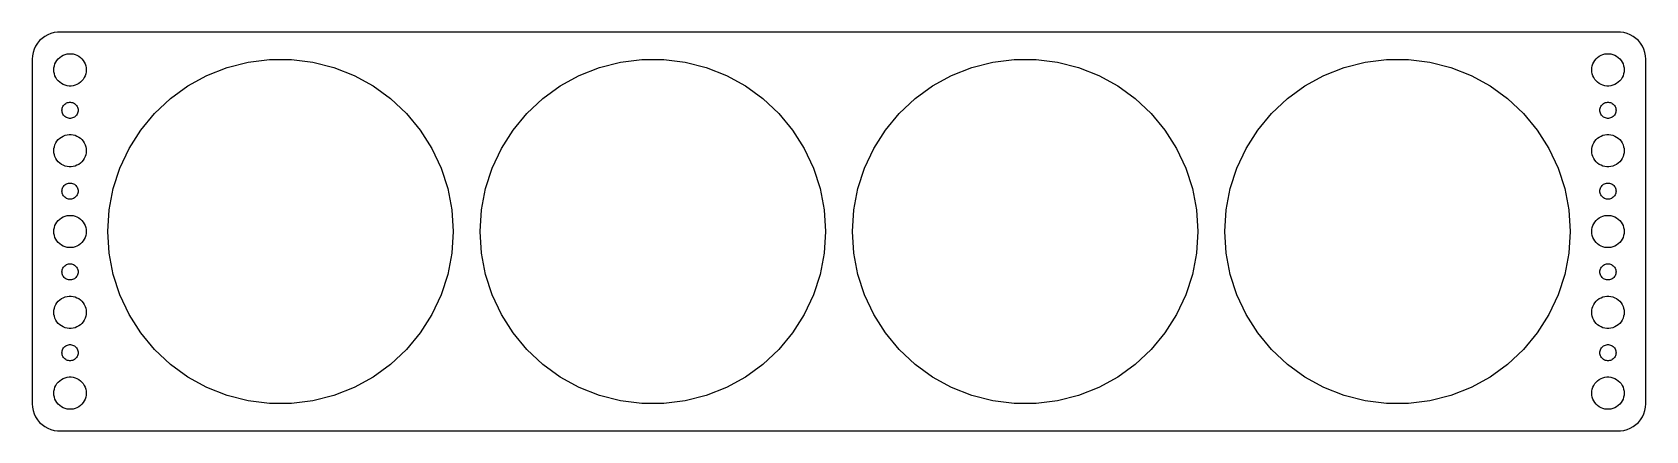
# Model space of a CAD drawing. Header units: metres. Extents: x -150 to 150, y -37 to 37.
import ezdxf

# ---------------------------------------------------------------- set-up
doc = ezdxf.new("R2010")
doc.units = ezdxf.units.M

msp = doc.modelspace()

# ---------------------------------------------------------------- linework, layer by layer
for p, q in [((-147.179, 36.2216), (-147.687, 35.8526)), ((-146.629, 36.5241), (-147.179, 36.2216)), ((-146.045, 36.7553), (-146.629, 36.5241)), ((-145.437, 36.9114), (-146.045, 36.7553)), ((-144.814, 36.9901), (-145.437, 36.9114)), ((144.814, 36.9901), (-144.814, 36.9901)), ((145.437, 36.9114), (144.814, 36.9901)), ((146.045, 36.7553), (145.437, 36.9114)), ((146.629, 36.5241), (146.045, 36.7553)), ((147.179, 36.2216), (146.629, 36.5241)), ((147.687, 35.8526), (147.179, 36.2216)), ((-149.343, 33.2434), (-149.461, 32.6267)), ((-149.149, 33.8406), (-149.343, 33.2434)), ((-148.882, 34.4088), (-149.149, 33.8406)), ((-148.545, 34.9389), (-148.882, 34.4088)), ((-148.145, 35.4227), (-148.545, 34.9389)), ((-147.687, 35.8526), (-148.145, 35.4227)), ((-143.427, 32.8532), (-143.062, 32.9469)), ((-143.062, 32.9469), (-142.688, 32.9941)), ((-142.688, 32.9941), (-142.312, 32.9941)), ((-142.312, 32.9941), (-141.938, 32.9469)), ((-141.938, 32.9469), (-141.573, 32.8532)), ((141.573, 32.8532), (141.938, 32.9469)), ((141.938, 32.9469), (142.312, 32.9941)), ((142.312, 32.9941), (142.688, 32.9941)), ((142.688, 32.9941), (143.062, 32.9469)), ((143.062, 32.9469), (143.427, 32.8532)), ((148.145, 35.4227), (147.687, 35.8526)), ((148.545, 34.9389), (148.145, 35.4227)), ((148.882, 34.4088), (148.545, 34.9389)), ((149.149, 33.8406), (148.882, 34.4088)), ((149.343, 33.2434), (149.149, 33.8406)), ((149.461, 32.6267), (149.343, 33.2434)), ((-149.461, 32.6267), (-149.5, 32)), ((-149.5, 32), (-149.5, -32)), ((-145.5, 30), (-145.476, 30.376)), ((-145.476, 29.624), (-145.5, 30)), ((-145.476, 30.376), (-145.406, 30.7461)), ((-145.406, 30.7461), (-145.289, 31.1044)), ((-145.289, 31.1044), (-145.129, 31.4453)), ((-145.129, 31.4453), (-144.927, 31.7634)), ((-144.927, 31.7634), (-144.687, 32.0536)), ((-144.687, 32.0536), (-144.412, 32.3115)), ((-144.412, 32.3115), (-144.107, 32.533)), ((-144.107, 32.533), (-143.777, 32.7145)), ((-143.777, 32.7145), (-143.427, 32.8532)), ((-141.573, 32.8532), (-141.223, 32.7145)), ((-141.223, 32.7145), (-140.893, 32.533)), ((-140.893, 32.533), (-140.588, 32.3115)), ((-140.588, 32.3115), (-140.313, 32.0536)), ((-140.313, 32.0536), (-140.073, 31.7634)), ((-140.073, 31.7634), (-139.871, 31.4453)), ((-139.871, 31.4453), (-139.711, 31.1044)), ((-139.711, 31.1044), (-139.594, 30.7461)), ((-139.594, 30.7461), (-139.524, 30.376)), ((-139.524, 30.376), (-139.5, 30)), ((-139.5, 30), (-139.524, 29.624)), ((-117.125, 28.9545), (-113.389, 30.4338)), ((-113.389, 30.4338), (-109.496, 31.4332)), ((-109.496, 31.4332), (-105.509, 31.9368)), ((-105.509, 31.9368), (-101.491, 31.9368)), ((-101.491, 31.9368), (-97.5038, 31.4332)), ((-97.5038, 31.4332), (-93.6115, 30.4338)), ((-93.6115, 30.4338), (-89.8751, 28.9545)), ((-48.1249, 28.9545), (-44.3885, 30.4338)), ((-44.3885, 30.4338), (-40.4962, 31.4332)), ((-40.4962, 31.4332), (-36.5093, 31.9368)), ((-36.5093, 31.9368), (-32.4907, 31.9368)), ((-32.4907, 31.9368), (-28.5038, 31.4332)), ((-28.5038, 31.4332), (-24.6115, 30.4338)), ((-24.6115, 30.4338), (-20.8751, 28.9545)), ((20.8751, 28.9545), (24.6115, 30.4338)), ((24.6115, 30.4338), (28.5038, 31.4332)), ((28.5038, 31.4332), (32.4907, 31.9368)), ((32.4907, 31.9368), (36.5093, 31.9368)), ((36.5093, 31.9368), (40.4962, 31.4332)), ((40.4962, 31.4332), (44.3885, 30.4338)), ((44.3885, 30.4338), (48.1249, 28.9545)), ((89.8751, 28.9545), (93.6115, 30.4338)), ((93.6115, 30.4338), (97.5038, 31.4332)), ((97.5038, 31.4332), (101.491, 31.9368)), ((101.491, 31.9368), (105.509, 31.9368)), ((105.509, 31.9368), (109.496, 31.4332)), ((109.496, 31.4332), (113.389, 30.4338)), ((113.389, 30.4338), (117.125, 28.9545)), ((139.5, 30), (139.524, 30.376)), ((139.524, 29.624), (139.5, 30)), ((139.524, 30.376), (139.594, 30.7461)), ((139.594, 30.7461), (139.711, 31.1044)), ((139.711, 31.1044), (139.871, 31.4453)), ((139.871, 31.4453), (140.073, 31.7634)), ((140.073, 31.7634), (140.313, 32.0536)), ((140.313, 32.0536), (140.588, 32.3115)), ((140.588, 32.3115), (140.893, 32.533)), ((140.893, 32.533), (141.223, 32.7145)), ((141.223, 32.7145), (141.573, 32.8532)), ((143.427, 32.8532), (143.777, 32.7145)), ((143.777, 32.7145), (144.107, 32.533)), ((144.107, 32.533), (144.412, 32.3115)), ((144.412, 32.3115), (144.687, 32.0536)), ((144.687, 32.0536), (144.927, 31.7634)), ((144.927, 31.7634), (145.129, 31.4453)), ((145.129, 31.4453), (145.289, 31.1044)), ((145.289, 31.1044), (145.406, 30.7461)), ((145.406, 30.7461), (145.476, 30.376)), ((145.476, 30.376), (145.5, 30)), ((145.5, 30), (145.476, 29.624)), ((149.5, 32), (149.461, 32.6267)), ((149.5, -32), (149.5, 32)), ((-145.406, 29.2539), (-145.476, 29.624)), ((-145.289, 28.8956), (-145.406, 29.2539)), ((-145.129, 28.5547), (-145.289, 28.8956)), ((-144.927, 28.2366), (-145.129, 28.5547)), ((-144.687, 27.9464), (-144.927, 28.2366)), ((-144.412, 27.6884), (-144.687, 27.9464)), ((-144.107, 27.467), (-144.412, 27.6884)), ((-143.777, 27.2855), (-144.107, 27.467)), ((-143.427, 27.1468), (-143.777, 27.2855)), ((-143.062, 27.0531), (-143.427, 27.1468)), ((-142.688, 27.0059), (-143.062, 27.0531)), ((-142.312, 27.0059), (-142.688, 27.0059)), ((-141.938, 27.0531), (-142.312, 27.0059)), ((-141.573, 27.1468), (-141.938, 27.0531)), ((-141.223, 27.2855), (-141.573, 27.1468)), ((-140.893, 27.467), (-141.223, 27.2855)), ((-140.588, 27.6884), (-140.893, 27.467)), ((-140.313, 27.9464), (-140.588, 27.6884)), ((-140.073, 28.2366), (-140.313, 27.9464)), ((-139.871, 28.5547), (-140.073, 28.2366)), ((-139.711, 28.8956), (-139.871, 28.5547)), ((-139.594, 29.2539), (-139.711, 28.8956)), ((-139.524, 29.624), (-139.594, 29.2539)), ((-123.898, 24.6564), (-120.646, 27.0185)), ((-120.646, 27.0185), (-117.125, 28.9545)), ((-89.8751, 28.9545), (-86.3535, 27.0185)), ((-86.3535, 27.0185), (-83.1024, 24.6564)), ((-54.8976, 24.6564), (-51.6465, 27.0185)), ((-51.6465, 27.0185), (-48.1249, 28.9545)), ((-20.8751, 28.9545), (-17.3535, 27.0185)), ((-17.3535, 27.0185), (-14.1024, 24.6564)), ((14.1024, 24.6564), (17.3535, 27.0185)), ((17.3535, 27.0185), (20.8751, 28.9545)), ((48.1249, 28.9545), (51.6465, 27.0185)), ((51.6465, 27.0185), (54.8976, 24.6564)), ((83.1024, 24.6564), (86.3535, 27.0185)), ((86.3535, 27.0185), (89.8751, 28.9545)), ((117.125, 28.9545), (120.646, 27.0185)), ((120.646, 27.0185), (123.898, 24.6564)), ((139.594, 29.2539), (139.524, 29.624)), ((139.711, 28.8956), (139.594, 29.2539)), ((139.871, 28.5547), (139.711, 28.8956)), ((140.073, 28.2366), (139.871, 28.5547)), ((140.313, 27.9464), (140.073, 28.2366)), ((140.588, 27.6884), (140.313, 27.9464)), ((140.893, 27.467), (140.588, 27.6884)), ((141.223, 27.2855), (140.893, 27.467)), ((141.573, 27.1468), (141.223, 27.2855)), ((141.938, 27.0531), (141.573, 27.1468)), ((142.312, 27.0059), (141.938, 27.0531)), ((142.688, 27.0059), (142.312, 27.0059)), ((143.062, 27.0531), (142.688, 27.0059)), ((143.427, 27.1468), (143.062, 27.0531)), ((143.777, 27.2855), (143.427, 27.1468)), ((144.107, 27.467), (143.777, 27.2855)), ((144.412, 27.6884), (144.107, 27.467)), ((144.687, 27.9464), (144.412, 27.6884)), ((144.927, 28.2366), (144.687, 27.9464)), ((145.129, 28.5547), (144.927, 28.2366)), ((145.289, 28.8956), (145.129, 28.5547)), ((145.406, 29.2539), (145.289, 28.8956)), ((145.476, 29.624), (145.406, 29.2539)), ((-143.139, 23.8572), (-142.964, 23.9266)), ((-142.964, 23.9266), (-142.781, 23.9734)), ((-142.781, 23.9734), (-142.594, 23.997)), ((-142.594, 23.997), (-142.406, 23.997)), ((-142.406, 23.997), (-142.219, 23.9734)), ((-142.219, 23.9734), (-142.036, 23.9266)), ((-142.036, 23.9266), (-141.861, 23.8572)), ((-126.827, 21.9055), (-123.898, 24.6564)), ((-83.1024, 24.6564), (-80.173, 21.9055)), ((-57.827, 21.9055), (-54.8976, 24.6564)), ((-14.1024, 24.6564), (-11.173, 21.9055)), ((11.173, 21.9055), (14.1024, 24.6564)), ((54.8976, 24.6564), (57.827, 21.9055)), ((80.173, 21.9055), (83.1024, 24.6564)), ((123.898, 24.6564), (126.827, 21.9055)), ((141.861, 23.8572), (142.036, 23.9266)), ((142.036, 23.9266), (142.219, 23.9734)), ((142.219, 23.9734), (142.406, 23.997)), ((142.406, 23.997), (142.594, 23.997)), ((142.594, 23.997), (142.781, 23.9734)), ((142.781, 23.9734), (142.964, 23.9266)), ((142.964, 23.9266), (143.139, 23.8572)), ((-144, 22.5), (-143.988, 22.688)), ((-143.988, 22.312), (-144, 22.5)), ((-143.988, 22.688), (-143.953, 22.873)), ((-143.953, 22.127), (-143.988, 22.312)), ((-143.953, 22.873), (-143.895, 23.0522)), ((-143.895, 21.9478), (-143.953, 22.127)), ((-143.895, 23.0522), (-143.814, 23.2226)), ((-143.814, 21.7774), (-143.895, 21.9478)), ((-143.814, 23.2226), (-143.714, 23.3817)), ((-143.714, 21.6183), (-143.814, 21.7774)), ((-143.714, 23.3817), (-143.593, 23.5268)), ((-143.593, 21.4732), (-143.714, 21.6183)), ((-143.593, 23.5268), (-143.456, 23.6558)), ((-143.456, 21.3442), (-143.593, 21.4732)), ((-143.456, 23.6558), (-143.304, 23.7665)), ((-143.304, 21.2335), (-143.456, 21.3442)), ((-143.304, 23.7665), (-143.139, 23.8572)), ((-143.139, 21.1427), (-143.304, 21.2335)), ((-142.964, 21.0734), (-143.139, 21.1427)), ((-142.781, 21.0266), (-142.964, 21.0734)), ((-142.594, 21.003), (-142.781, 21.0266)), ((-142.406, 21.003), (-142.594, 21.003)), ((-142.219, 21.0266), (-142.406, 21.003)), ((-142.036, 21.0734), (-142.219, 21.0266)), ((-141.861, 21.1427), (-142.036, 21.0734)), ((-141.861, 23.8572), (-141.696, 23.7665)), ((-141.696, 21.2335), (-141.861, 21.1427)), ((-141.696, 23.7665), (-141.544, 23.6558)), ((-141.544, 21.3442), (-141.696, 21.2335)), ((-141.544, 23.6558), (-141.407, 23.5268)), ((-141.407, 21.4732), (-141.544, 21.3442)), ((-141.407, 23.5268), (-141.286, 23.3817)), ((-141.286, 21.6183), (-141.407, 21.4732)), ((-141.286, 23.3817), (-141.186, 23.2226)), ((-141.186, 21.7774), (-141.286, 21.6183)), ((-141.186, 23.2226), (-141.105, 23.0522)), ((-141.105, 21.9478), (-141.186, 21.7774)), ((-141.105, 23.0522), (-141.047, 22.873)), ((-141.047, 22.127), (-141.105, 21.9478)), ((-141.047, 22.873), (-141.012, 22.688)), ((-141.012, 22.312), (-141.047, 22.127)), ((-141.012, 22.688), (-141, 22.5)), ((-141, 22.5), (-141.012, 22.312)), ((-129.389, 18.8091), (-126.827, 21.9055)), ((-80.173, 21.9055), (-77.6115, 18.8091)), ((-60.3885, 18.8091), (-57.827, 21.9055)), ((-11.173, 21.9055), (-8.61145, 18.8091)), ((8.61145, 18.8091), (11.173, 21.9055)), ((57.827, 21.9055), (60.3885, 18.8091)), ((77.6115, 18.8091), (80.173, 21.9055)), ((126.827, 21.9055), (129.389, 18.8091)), ((141, 22.5), (141.012, 22.688)), ((141.012, 22.312), (141, 22.5)), ((141.012, 22.688), (141.047, 22.873)), ((141.047, 22.127), (141.012, 22.312)), ((141.047, 22.873), (141.105, 23.0522)), ((141.105, 21.9478), (141.047, 22.127)), ((141.105, 23.0522), (141.186, 23.2226)), ((141.186, 21.7774), (141.105, 21.9478)), ((141.186, 23.2226), (141.286, 23.3817)), ((141.286, 21.6183), (141.186, 21.7774)), ((141.286, 23.3817), (141.407, 23.5268)), ((141.407, 21.4732), (141.286, 21.6183)), ((141.407, 23.5268), (141.544, 23.6558)), ((141.544, 21.3442), (141.407, 21.4732)), ((141.544, 23.6558), (141.696, 23.7665)), ((141.696, 21.2335), (141.544, 21.3442)), ((141.696, 23.7665), (141.861, 23.8572)), ((141.861, 21.1427), (141.696, 21.2335)), ((142.036, 21.0734), (141.861, 21.1427)), ((142.219, 21.0266), (142.036, 21.0734)), ((142.406, 21.003), (142.219, 21.0266)), ((142.594, 21.003), (142.406, 21.003)), ((142.781, 21.0266), (142.594, 21.003)), ((142.964, 21.0734), (142.781, 21.0266)), ((143.139, 21.1427), (142.964, 21.0734)), ((143.139, 23.8572), (143.304, 23.7665)), ((143.304, 21.2335), (143.139, 21.1427)), ((143.304, 23.7665), (143.456, 23.6558)), ((143.456, 21.3442), (143.304, 21.2335)), ((143.456, 23.6558), (143.593, 23.5268)), ((143.593, 21.4732), (143.456, 21.3442)), ((143.593, 23.5268), (143.714, 23.3817)), ((143.714, 21.6183), (143.593, 21.4732)), ((143.714, 23.3817), (143.814, 23.2226)), ((143.814, 21.7774), (143.714, 21.6183)), ((143.814, 23.2226), (143.895, 23.0522)), ((143.895, 21.9478), (143.814, 21.7774)), ((143.895, 23.0522), (143.953, 22.873)), ((143.953, 22.127), (143.895, 21.9478)), ((143.953, 22.873), (143.988, 22.688)), ((143.988, 22.312), (143.953, 22.127)), ((143.988, 22.688), (144, 22.5)), ((144, 22.5), (143.988, 22.312)), ((-143.427, 17.8532), (-143.062, 17.9469)), ((-143.062, 17.9469), (-142.688, 17.9941)), ((-142.688, 17.9941), (-142.312, 17.9941)), ((-142.312, 17.9941), (-141.938, 17.9469)), ((-141.938, 17.9469), (-141.573, 17.8532)), ((-131.542, 15.4161), (-129.389, 18.8091)), ((-77.6115, 18.8091), (-75.4582, 15.4161)), ((-62.5418, 15.4161), (-60.3885, 18.8091)), ((-8.61145, 18.8091), (-6.45818, 15.4161)), ((6.45818, 15.4161), (8.61145, 18.8091)), ((60.3885, 18.8091), (62.5418, 15.4161)), ((75.4582, 15.4161), (77.6115, 18.8091)), ((129.389, 18.8091), (131.542, 15.4161)), ((141.573, 17.8532), (141.938, 17.9469)), ((141.938, 17.9469), (142.312, 17.9941)), ((142.312, 17.9941), (142.688, 17.9941)), ((142.688, 17.9941), (143.062, 17.9469)), ((143.062, 17.9469), (143.427, 17.8532)), ((-145.5, 15), (-145.476, 15.376)), ((-145.476, 14.624), (-145.5, 15)), ((-145.476, 15.376), (-145.406, 15.7461)), ((-145.406, 15.7461), (-145.289, 16.1044)), ((-145.289, 16.1044), (-145.129, 16.4453)), ((-145.129, 16.4453), (-144.927, 16.7634)), ((-144.927, 16.7634), (-144.687, 17.0536)), ((-144.687, 17.0536), (-144.412, 17.3115)), ((-144.412, 17.3115), (-144.107, 17.533)), ((-144.107, 17.533), (-143.777, 17.7145)), ((-143.777, 17.7145), (-143.427, 17.8532)), ((-141.573, 17.8532), (-141.223, 17.7145)), ((-141.223, 17.7145), (-140.893, 17.533)), ((-140.893, 17.533), (-140.588, 17.3115)), ((-140.588, 17.3115), (-140.313, 17.0536)), ((-140.313, 17.0536), (-140.073, 16.7634)), ((-140.073, 16.7634), (-139.871, 16.4453)), ((-139.871, 16.4453), (-139.711, 16.1044)), ((-139.711, 16.1044), (-139.594, 15.7461)), ((-139.594, 15.7461), (-139.524, 15.376)), ((-139.524, 15.376), (-139.5, 15)), ((-139.5, 15), (-139.524, 14.624)), ((-133.253, 11.78), (-131.542, 15.4161)), ((-75.4582, 15.4161), (-73.7471, 11.78)), ((-64.2528, 11.78), (-62.5418, 15.4161)), ((-6.45818, 15.4161), (-4.74715, 11.78)), ((4.74715, 11.78), (6.45818, 15.4161)), ((62.5418, 15.4161), (64.2528, 11.78)), ((73.7471, 11.78), (75.4582, 15.4161)), ((131.542, 15.4161), (133.253, 11.78)), ((139.5, 15), (139.524, 15.376)), ((139.524, 14.624), (139.5, 15)), ((139.524, 15.376), (139.594, 15.7461)), ((139.594, 15.7461), (139.711, 16.1044)), ((139.711, 16.1044), (139.871, 16.4453)), ((139.871, 16.4453), (140.073, 16.7634)), ((140.073, 16.7634), (140.313, 17.0536)), ((140.313, 17.0536), (140.588, 17.3115)), ((140.588, 17.3115), (140.893, 17.533)), ((140.893, 17.533), (141.223, 17.7145)), ((141.223, 17.7145), (141.573, 17.8532)), ((143.427, 17.8532), (143.777, 17.7145)), ((143.777, 17.7145), (144.107, 17.533)), ((144.107, 17.533), (144.412, 17.3115)), ((144.412, 17.3115), (144.687, 17.0536)), ((144.687, 17.0536), (144.927, 16.7634)), ((144.927, 16.7634), (145.129, 16.4453)), ((145.129, 16.4453), (145.289, 16.1044)), ((145.289, 16.1044), (145.406, 15.7461)), ((145.406, 15.7461), (145.476, 15.376)), ((145.476, 15.376), (145.5, 15)), ((145.5, 15), (145.476, 14.624)), ((-145.406, 14.2539), (-145.476, 14.624)), ((-145.289, 13.8956), (-145.406, 14.2539)), ((-145.129, 13.5547), (-145.289, 13.8956)), ((-144.927, 13.2366), (-145.129, 13.5547)), ((-144.687, 12.9464), (-144.927, 13.2366)), ((-144.412, 12.6884), (-144.687, 12.9464)), ((-144.107, 12.467), (-144.412, 12.6884)), ((-143.777, 12.2855), (-144.107, 12.467)), ((-143.427, 12.1468), (-143.777, 12.2855)), ((-143.062, 12.0531), (-143.427, 12.1468)), ((-142.688, 12.0059), (-143.062, 12.0531)), ((-142.312, 12.0059), (-142.688, 12.0059)), ((-141.938, 12.0531), (-142.312, 12.0059)), ((-141.573, 12.1468), (-141.938, 12.0531)), ((-141.223, 12.2855), (-141.573, 12.1468)), ((-140.893, 12.467), (-141.223, 12.2855)), ((-140.588, 12.6884), (-140.893, 12.467)), ((-140.313, 12.9464), (-140.588, 12.6884)), ((-140.073, 13.2366), (-140.313, 12.9464)), ((-139.871, 13.5547), (-140.073, 13.2366)), ((-139.711, 13.8956), (-139.871, 13.5547)), ((-139.594, 14.2539), (-139.711, 13.8956)), ((-139.524, 14.624), (-139.594, 14.2539)), ((139.594, 14.2539), (139.524, 14.624)), ((139.711, 13.8956), (139.594, 14.2539)), ((139.871, 13.5547), (139.711, 13.8956)), ((140.073, 13.2366), (139.871, 13.5547)), ((140.313, 12.9464), (140.073, 13.2366)), ((140.588, 12.6884), (140.313, 12.9464)), ((140.893, 12.467), (140.588, 12.6884)), ((141.223, 12.2855), (140.893, 12.467)), ((141.573, 12.1468), (141.223, 12.2855)), ((141.938, 12.0531), (141.573, 12.1468)), ((142.312, 12.0059), (141.938, 12.0531)), ((142.688, 12.0059), (142.312, 12.0059)), ((143.062, 12.0531), (142.688, 12.0059)), ((143.427, 12.1468), (143.062, 12.0531)), ((143.777, 12.2855), (143.427, 12.1468)), ((144.107, 12.467), (143.777, 12.2855)), ((144.412, 12.6884), (144.107, 12.467)), ((144.687, 12.9464), (144.412, 12.6884)), ((144.927, 13.2366), (144.687, 12.9464)), ((145.129, 13.5547), (144.927, 13.2366)), ((145.289, 13.8956), (145.129, 13.5547)), ((145.406, 14.2539), (145.289, 13.8956)), ((145.476, 14.624), (145.406, 14.2539)), ((-142.964, 8.92657), (-142.781, 8.97342)), ((-142.781, 8.97342), (-142.594, 8.99704)), ((-142.594, 8.99704), (-142.406, 8.99704)), ((-142.406, 8.99704), (-142.219, 8.97342)), ((-142.219, 8.97342), (-142.036, 8.92657)), ((-134.495, 7.95807), (-133.253, 11.78)), ((-73.7471, 11.78), (-72.5053, 7.95807)), ((-65.4947, 7.95807), (-64.2528, 11.78)), ((-4.74715, 11.78), (-3.50533, 7.95807)), ((3.50533, 7.95807), (4.74715, 11.78)), ((64.2528, 11.78), (65.4947, 7.95807)), ((72.5053, 7.95807), (73.7471, 11.78)), ((133.253, 11.78), (134.495, 7.95807)), ((142.036, 8.92657), (142.219, 8.97342)), ((142.219, 8.97342), (142.406, 8.99704)), ((142.406, 8.99704), (142.594, 8.99704)), ((142.594, 8.99704), (142.781, 8.97342)), ((142.781, 8.97342), (142.964, 8.92657)), ((-144, 7.5), (-143.988, 7.68799)), ((-143.988, 7.312), (-144, 7.5)), ((-143.988, 7.68799), (-143.953, 7.87303)), ((-143.953, 7.12695), (-143.988, 7.312)), ((-143.953, 7.87303), (-143.895, 8.05219)), ((-143.895, 6.9478), (-143.953, 7.12695)), ((-143.895, 8.05219), (-143.814, 8.22263)), ((-143.814, 6.77736), (-143.895, 6.9478)), ((-143.814, 8.22263), (-143.714, 8.38167)), ((-143.714, 6.61832), (-143.814, 6.77736)), ((-143.714, 8.38167), (-143.593, 8.52681)), ((-143.593, 6.47318), (-143.714, 6.61832)), ((-143.593, 8.52681), (-143.456, 8.65576)), ((-143.456, 6.34422), (-143.593, 6.47318)), ((-143.456, 8.65576), (-143.304, 8.76648)), ((-143.304, 6.23351), (-143.456, 6.34422)), ((-143.304, 8.76648), (-143.139, 8.85724)), ((-143.139, 6.14275), (-143.304, 6.23351)), ((-143.139, 8.85724), (-142.964, 8.92657)), ((-142.964, 6.07341), (-143.139, 6.14275)), ((-142.781, 6.02657), (-142.964, 6.07341)), ((-142.594, 6.00294), (-142.781, 6.02657)), ((-142.406, 6.00294), (-142.594, 6.00294)), ((-142.219, 6.02657), (-142.406, 6.00294)), ((-142.036, 6.07341), (-142.219, 6.02657)), ((-142.036, 8.92657), (-141.861, 8.85724)), ((-141.861, 6.14275), (-142.036, 6.07341)), ((-141.861, 8.85724), (-141.696, 8.76648)), ((-141.696, 6.23351), (-141.861, 6.14275)), ((-141.696, 8.76648), (-141.544, 8.65576)), ((-141.544, 6.34422), (-141.696, 6.23351)), ((-141.544, 8.65576), (-141.407, 8.52681)), ((-141.407, 6.47318), (-141.544, 6.34422)), ((-141.407, 8.52681), (-141.286, 8.38167)), ((-141.286, 6.61832), (-141.407, 6.47318)), ((-141.286, 8.38167), (-141.186, 8.22263)), ((-141.186, 6.77736), (-141.286, 6.61832)), ((-141.186, 8.22263), (-141.105, 8.05219)), ((-141.105, 6.9478), (-141.186, 6.77736)), ((-141.105, 8.05219), (-141.047, 7.87303)), ((-141.047, 7.12695), (-141.105, 6.9478)), ((-141.047, 7.87303), (-141.012, 7.68799)), ((-141.012, 7.312), (-141.047, 7.12695)), ((-141.012, 7.68799), (-141, 7.5)), ((-141, 7.5), (-141.012, 7.312)), ((-135.248, 4.01065), (-134.495, 7.95807)), ((-72.5053, 7.95807), (-71.7523, 4.01065)), ((-66.2477, 4.01065), (-65.4947, 7.95807)), ((-3.50533, 7.95807), (-2.75232, 4.01065)), ((2.75232, 4.01065), (3.50533, 7.95807)), ((65.4947, 7.95807), (66.2477, 4.01065)), ((71.7523, 4.01065), (72.5053, 7.95807)), ((134.495, 7.95807), (135.248, 4.01065)), ((141, 7.5), (141.012, 7.68799)), ((141.012, 7.312), (141, 7.5)), ((141.012, 7.68799), (141.047, 7.87303)), ((141.047, 7.12695), (141.012, 7.312)), ((141.047, 7.87303), (141.105, 8.05219)), ((141.105, 6.9478), (141.047, 7.12695)), ((141.105, 8.05219), (141.186, 8.22263)), ((141.186, 6.77736), (141.105, 6.9478)), ((141.186, 8.22263), (141.286, 8.38167)), ((141.286, 6.61832), (141.186, 6.77736)), ((141.286, 8.38167), (141.407, 8.52681)), ((141.407, 6.47318), (141.286, 6.61832)), ((141.407, 8.52681), (141.544, 8.65576)), ((141.544, 6.34422), (141.407, 6.47318)), ((141.544, 8.65576), (141.696, 8.76648)), ((141.696, 6.23351), (141.544, 6.34422)), ((141.696, 8.76648), (141.861, 8.85724)), ((141.861, 6.14275), (141.696, 6.23351)), ((141.861, 8.85724), (142.036, 8.92657)), ((142.036, 6.07341), (141.861, 6.14275)), ((142.219, 6.02657), (142.036, 6.07341)), ((142.406, 6.00294), (142.219, 6.02657)), ((142.594, 6.00294), (142.406, 6.00294)), ((142.781, 6.02657), (142.594, 6.00294)), ((142.964, 6.07341), (142.781, 6.02657)), ((142.964, 8.92657), (143.139, 8.85724)), ((143.139, 6.14275), (142.964, 6.07341)), ((143.139, 8.85724), (143.304, 8.76648)), ((143.304, 6.23351), (143.139, 6.14275)), ((143.304, 8.76648), (143.456, 8.65576)), ((143.456, 6.34422), (143.304, 6.23351)), ((143.456, 8.65576), (143.593, 8.52681)), ((143.593, 6.47318), (143.456, 6.34422)), ((143.593, 8.52681), (143.714, 8.38167)), ((143.714, 6.61832), (143.593, 6.47318)), ((143.714, 8.38167), (143.814, 8.22263)), ((143.814, 6.77736), (143.714, 6.61832)), ((143.814, 8.22263), (143.895, 8.05219)), ((143.895, 6.9478), (143.814, 6.77736)), ((143.895, 8.05219), (143.953, 7.87303)), ((143.953, 7.12695), (143.895, 6.9478)), ((143.953, 7.87303), (143.988, 7.68799)), ((143.988, 7.312), (143.953, 7.12695)), ((143.988, 7.68799), (144, 7.5)), ((144, 7.5), (143.988, 7.312)), ((-143.062, 2.94685), (-142.688, 2.99408)), ((-142.688, 2.99408), (-142.312, 2.99408)), ((-142.312, 2.99408), (-141.938, 2.94685)), ((-135.5, 0), (-135.248, 4.01065)), ((-71.7523, 4.01065), (-71.5, 0)), ((-66.5, 0), (-66.2477, 4.01065)), ((-2.75232, 4.01065), (-2.5, 0)), ((2.5, 0), (2.75232, 4.01065)), ((66.2477, 4.01065), (66.5, 0)), ((71.5, 0), (71.7523, 4.01065)), ((135.248, 4.01065), (135.5, 0)), ((141.938, 2.94685), (142.312, 2.99408)), ((142.312, 2.99408), (142.688, 2.99408)), ((142.688, 2.99408), (143.062, 2.94685)), ((-145.5, 0), (-145.476, 0.37599)), ((-145.476, -0.37599), (-145.5, 0)), ((-145.476, 0.37599), (-145.406, 0.74606)), ((-145.406, 0.74606), (-145.289, 1.10437)), ((-145.289, 1.10437), (-145.129, 1.44525)), ((-145.129, 1.44525), (-144.927, 1.76335)), ((-144.927, 1.76335), (-144.687, 2.05363)), ((-144.687, 2.05363), (-144.412, 2.31154)), ((-144.412, 2.31154), (-144.107, 2.53297)), ((-144.107, 2.53297), (-143.777, 2.71448)), ((-143.777, 2.71448), (-143.427, 2.85316)), ((-143.427, 2.85316), (-143.062, 2.94685)), ((-141.938, 2.94685), (-141.573, 2.85316)), ((-141.573, 2.85316), (-141.223, 2.71448)), ((-141.223, 2.71448), (-140.893, 2.53297)), ((-140.893, 2.53297), (-140.588, 2.31154)), ((-140.588, 2.31154), (-140.313, 2.05363)), ((-140.313, 2.05363), (-140.073, 1.76335)), ((-140.073, 1.76335), (-139.871, 1.44525)), ((-139.871, 1.44525), (-139.711, 1.10437)), ((-139.711, 1.10437), (-139.594, 0.74606)), ((-139.594, 0.74606), (-139.524, 0.37599)), ((-139.524, 0.37599), (-139.5, 0)), ((-139.5, 0), (-139.524, -0.37599)), ((-135.248, -4.01065), (-135.5, 0)), ((-71.5, 0), (-71.7523, -4.01065)), ((-66.2477, -4.01065), (-66.5, 0)), ((-2.5, 0), (-2.75232, -4.01065)), ((2.75232, -4.01065), (2.5, 0)), ((66.5, 0), (66.2477, -4.01065)), ((71.7523, -4.01065), (71.5, 0)), ((135.5, 0), (135.248, -4.01065)), ((139.5, 0), (139.524, 0.37599)), ((139.524, -0.37599), (139.5, 0)), ((139.524, 0.37599), (139.594, 0.74606)), ((139.594, 0.74606), (139.711, 1.10437)), ((139.711, 1.10437), (139.871, 1.44525)), ((139.871, 1.44525), (140.073, 1.76335)), ((140.073, 1.76335), (140.313, 2.05363)), ((140.313, 2.05363), (140.588, 2.31154)), ((140.588, 2.31154), (140.893, 2.53297)), ((140.893, 2.53297), (141.223, 2.71448)), ((141.223, 2.71448), (141.573, 2.85316)), ((141.573, 2.85316), (141.938, 2.94685)), ((143.062, 2.94685), (143.427, 2.85316)), ((143.427, 2.85316), (143.777, 2.71448)), ((143.777, 2.71448), (144.107, 2.53297)), ((144.107, 2.53297), (144.412, 2.31154)), ((144.412, 2.31154), (144.687, 2.05363)), ((144.687, 2.05363), (144.927, 1.76335)), ((144.927, 1.76335), (145.129, 1.44525)), ((145.129, 1.44525), (145.289, 1.10437)), ((145.289, 1.10437), (145.406, 0.74606)), ((145.406, 0.74606), (145.476, 0.37599)), ((145.476, 0.37599), (145.5, 0)), ((145.5, 0), (145.476, -0.37599)), ((-145.406, -0.74606), (-145.476, -0.37599)), ((-145.289, -1.10437), (-145.406, -0.74606)), ((-145.129, -1.44525), (-145.289, -1.10437)), ((-144.927, -1.76335), (-145.129, -1.44525)), ((-144.687, -2.05363), (-144.927, -1.76335)), ((-144.412, -2.31154), (-144.687, -2.05363)), ((-144.107, -2.53297), (-144.412, -2.31154)), ((-143.777, -2.71448), (-144.107, -2.53297)), ((-143.427, -2.85316), (-143.777, -2.71448)), ((-143.062, -2.94685), (-143.427, -2.85316)), ((-142.688, -2.99408), (-143.062, -2.94685)), ((-141.938, -2.94685), (-142.312, -2.99408)), ((-141.573, -2.85316), (-141.938, -2.94685)), ((-141.223, -2.71448), (-141.573, -2.85316)), ((-140.893, -2.53297), (-141.223, -2.71448)), ((-140.588, -2.31154), (-140.893, -2.53297)), ((-140.313, -2.05363), (-140.588, -2.31154)), ((-140.073, -1.76335), (-140.313, -2.05363)), ((-139.871, -1.44525), (-140.073, -1.76335)), ((-139.711, -1.10437), (-139.871, -1.44525)), ((-139.594, -0.74606), (-139.711, -1.10437)), ((-139.524, -0.37599), (-139.594, -0.74606)), ((139.594, -0.74606), (139.524, -0.37599)), ((139.711, -1.10437), (139.594, -0.74606)), ((139.871, -1.44525), (139.711, -1.10437)), ((140.073, -1.76335), (139.871, -1.44525)), ((140.313, -2.05363), (140.073, -1.76335)), ((140.588, -2.31154), (140.313, -2.05363)), ((140.893, -2.53297), (140.588, -2.31154)), ((141.223, -2.71448), (140.893, -2.53297)), ((141.573, -2.85316), (141.223, -2.71448)), ((141.938, -2.94685), (141.573, -2.85316)), ((142.312, -2.99408), (141.938, -2.94685)), ((143.062, -2.94685), (142.688, -2.99408)), ((143.427, -2.85316), (143.062, -2.94685)), ((143.777, -2.71448), (143.427, -2.85316)), ((144.107, -2.53297), (143.777, -2.71448)), ((144.412, -2.31154), (144.107, -2.53297)), ((144.687, -2.05363), (144.412, -2.31154)), ((144.927, -1.76335), (144.687, -2.05363)), ((145.129, -1.44525), (144.927, -1.76335)), ((145.289, -1.10437), (145.129, -1.44525)), ((145.406, -0.74606), (145.289, -1.10437)), ((145.476, -0.37599), (145.406, -0.74606)), ((-142.312, -2.99408), (-142.688, -2.99408)), ((-134.495, -7.95807), (-135.248, -4.01065)), ((-71.7523, -4.01065), (-72.5053, -7.95807)), ((-65.4947, -7.95807), (-66.2477, -4.01065)), ((-2.75232, -4.01065), (-3.50533, -7.95807)), ((3.50533, -7.95807), (2.75232, -4.01065)), ((66.2477, -4.01065), (65.4947, -7.95807)), ((72.5053, -7.95807), (71.7523, -4.01065)), ((135.248, -4.01065), (134.495, -7.95807)), ((142.688, -2.99408), (142.312, -2.99408)), ((-144, -7.5), (-143.988, -7.312)), ((-143.988, -7.68799), (-144, -7.5)), ((-143.988, -7.312), (-143.953, -7.12695)), ((-143.953, -7.87303), (-143.988, -7.68799)), ((-143.953, -7.12695), (-143.895, -6.9478)), ((-143.895, -8.05219), (-143.953, -7.87303)), ((-143.895, -6.9478), (-143.814, -6.77736)), ((-143.814, -8.22263), (-143.895, -8.05219)), ((-143.814, -6.77736), (-143.714, -6.61832)), ((-143.714, -8.38167), (-143.814, -8.22263)), ((-143.714, -6.61832), (-143.593, -6.47318)), ((-143.593, -8.52681), (-143.714, -8.38167)), ((-143.593, -6.47318), (-143.456, -6.34422)), ((-143.456, -8.65576), (-143.593, -8.52681)), ((-143.456, -6.34422), (-143.304, -6.23351)), ((-143.304, -8.76648), (-143.456, -8.65576)), ((-143.304, -6.23351), (-143.139, -6.14275)), ((-143.139, -8.85724), (-143.304, -8.76648)), ((-143.139, -6.14275), (-142.964, -6.07341)), ((-142.964, -8.92657), (-143.139, -8.85724)), ((-142.964, -6.07341), (-142.781, -6.02657)), ((-142.781, -8.97342), (-142.964, -8.92657)), ((-142.781, -6.02657), (-142.594, -6.00294)), ((-142.594, -6.00294), (-142.406, -6.00294)), ((-142.406, -6.00294), (-142.219, -6.02657)), ((-142.219, -6.02657), (-142.036, -6.07341)), ((-142.036, -8.92657), (-142.219, -8.97342)), ((-142.036, -6.07341), (-141.861, -6.14275)), ((-141.861, -8.85724), (-142.036, -8.92657)), ((-141.861, -6.14275), (-141.696, -6.23351)), ((-141.696, -8.76648), (-141.861, -8.85724)), ((-141.696, -6.23351), (-141.544, -6.34422)), ((-141.544, -8.65576), (-141.696, -8.76648)), ((-141.544, -6.34422), (-141.407, -6.47318)), ((-141.407, -8.52681), (-141.544, -8.65576)), ((-141.407, -6.47318), (-141.286, -6.61832)), ((-141.286, -8.38167), (-141.407, -8.52681)), ((-141.286, -6.61832), (-141.186, -6.77736)), ((-141.186, -8.22263), (-141.286, -8.38167)), ((-141.186, -6.77736), (-141.105, -6.9478)), ((-141.105, -8.05219), (-141.186, -8.22263)), ((-141.105, -6.9478), (-141.047, -7.12695)), ((-141.047, -7.87303), (-141.105, -8.05219)), ((-141.047, -7.12695), (-141.012, -7.312)), ((-141.012, -7.68799), (-141.047, -7.87303)), ((-141.012, -7.312), (-141, -7.5)), ((-141, -7.5), (-141.012, -7.68799)), ((-133.253, -11.78), (-134.495, -7.95807)), ((-72.5053, -7.95807), (-73.7471, -11.78)), ((-64.2528, -11.78), (-65.4947, -7.95807)), ((-3.50533, -7.95807), (-4.74715, -11.78)), ((4.74715, -11.78), (3.50533, -7.95807)), ((65.4947, -7.95807), (64.2528, -11.78)), ((73.7471, -11.78), (72.5053, -7.95807)), ((134.495, -7.95807), (133.253, -11.78)), ((141, -7.5), (141.012, -7.312)), ((141.012, -7.68799), (141, -7.5)), ((141.012, -7.312), (141.047, -7.12695)), ((141.047, -7.87303), (141.012, -7.68799)), ((141.047, -7.12695), (141.105, -6.9478)), ((141.105, -8.05219), (141.047, -7.87303)), ((141.105, -6.9478), (141.186, -6.77736)), ((141.186, -8.22263), (141.105, -8.05219)), ((141.186, -6.77736), (141.286, -6.61832)), ((141.286, -8.38167), (141.186, -8.22263)), ((141.286, -6.61832), (141.407, -6.47318)), ((141.407, -8.52681), (141.286, -8.38167)), ((141.407, -6.47318), (141.544, -6.34422)), ((141.544, -8.65576), (141.407, -8.52681)), ((141.544, -6.34422), (141.696, -6.23351)), ((141.696, -8.76648), (141.544, -8.65576)), ((141.696, -6.23351), (141.861, -6.14275)), ((141.861, -8.85724), (141.696, -8.76648)), ((141.861, -6.14275), (142.036, -6.07341)), ((142.036, -8.92657), (141.861, -8.85724)), ((142.036, -6.07341), (142.219, -6.02657)), ((142.219, -8.97342), (142.036, -8.92657)), ((142.219, -6.02657), (142.406, -6.00294)), ((142.406, -6.00294), (142.594, -6.00294)), ((142.594, -6.00294), (142.781, -6.02657)), ((142.781, -6.02657), (142.964, -6.07341)), ((142.964, -8.92657), (142.781, -8.97342)), ((142.964, -6.07341), (143.139, -6.14275)), ((143.139, -8.85724), (142.964, -8.92657)), ((143.139, -6.14275), (143.304, -6.23351)), ((143.304, -8.76648), (143.139, -8.85724)), ((143.304, -6.23351), (143.456, -6.34422)), ((143.456, -8.65576), (143.304, -8.76648)), ((143.456, -6.34422), (143.593, -6.47318)), ((143.593, -8.52681), (143.456, -8.65576)), ((143.593, -6.47318), (143.714, -6.61832)), ((143.714, -8.38167), (143.593, -8.52681)), ((143.714, -6.61832), (143.814, -6.77736)), ((143.814, -8.22263), (143.714, -8.38167)), ((143.814, -6.77736), (143.895, -6.9478)), ((143.895, -8.05219), (143.814, -8.22263)), ((143.895, -6.9478), (143.953, -7.12695)), ((143.953, -7.87303), (143.895, -8.05219)), ((143.953, -7.12695), (143.988, -7.312)), ((143.988, -7.68799), (143.953, -7.87303)), ((143.988, -7.312), (144, -7.5)), ((144, -7.5), (143.988, -7.68799)), ((-142.594, -8.99704), (-142.781, -8.97342)), ((-142.406, -8.99704), (-142.594, -8.99704)), ((-142.219, -8.97342), (-142.406, -8.99704)), ((-131.542, -15.4161), (-133.253, -11.78)), ((-73.7471, -11.78), (-75.4582, -15.4161)), ((-62.5418, -15.4161), (-64.2528, -11.78)), ((-4.74715, -11.78), (-6.45818, -15.4161)), ((6.45818, -15.4161), (4.74715, -11.78)), ((64.2528, -11.78), (62.5418, -15.4161)), ((75.4582, -15.4161), (73.7471, -11.78)), ((133.253, -11.78), (131.542, -15.4161)), ((142.406, -8.99704), (142.219, -8.97342)), ((142.594, -8.99704), (142.406, -8.99704)), ((142.781, -8.97342), (142.594, -8.99704)), ((-145.5, -15), (-145.476, -14.624)), ((-145.476, -14.624), (-145.406, -14.2539)), ((-145.406, -14.2539), (-145.289, -13.8956)), ((-145.289, -13.8956), (-145.129, -13.5547)), ((-145.129, -13.5547), (-144.927, -13.2366)), ((-144.927, -13.2366), (-144.687, -12.9464)), ((-144.687, -12.9464), (-144.412, -12.6884)), ((-144.412, -12.6884), (-144.107, -12.467)), ((-144.107, -12.467), (-143.777, -12.2855)), ((-143.777, -12.2855), (-143.427, -12.1468)), ((-143.427, -12.1468), (-143.062, -12.0531)), ((-143.062, -12.0531), (-142.688, -12.0059)), ((-142.688, -12.0059), (-142.312, -12.0059)), ((-142.312, -12.0059), (-141.938, -12.0531)), ((-141.938, -12.0531), (-141.573, -12.1468)), ((-141.573, -12.1468), (-141.223, -12.2855)), ((-141.223, -12.2855), (-140.893, -12.467)), ((-140.893, -12.467), (-140.588, -12.6884)), ((-140.588, -12.6884), (-140.313, -12.9464)), ((-140.313, -12.9464), (-140.073, -13.2366)), ((-140.073, -13.2366), (-139.871, -13.5547)), ((-139.871, -13.5547), (-139.711, -13.8956)), ((-139.711, -13.8956), (-139.594, -14.2539)), ((-139.594, -14.2539), (-139.524, -14.624)), ((-139.524, -14.624), (-139.5, -15)), ((139.5, -15), (139.524, -14.624)), ((139.524, -14.624), (139.594, -14.2539)), ((139.594, -14.2539), (139.711, -13.8956)), ((139.711, -13.8956), (139.871, -13.5547)), ((139.871, -13.5547), (140.073, -13.2366)), ((140.073, -13.2366), (140.313, -12.9464)), ((140.313, -12.9464), (140.588, -12.6884)), ((140.588, -12.6884), (140.893, -12.467)), ((140.893, -12.467), (141.223, -12.2855)), ((141.223, -12.2855), (141.573, -12.1468)), ((141.573, -12.1468), (141.938, -12.0531)), ((141.938, -12.0531), (142.312, -12.0059)), ((142.312, -12.0059), (142.688, -12.0059)), ((142.688, -12.0059), (143.062, -12.0531)), ((143.062, -12.0531), (143.427, -12.1468)), ((143.427, -12.1468), (143.777, -12.2855)), ((143.777, -12.2855), (144.107, -12.467)), ((144.107, -12.467), (144.412, -12.6884)), ((144.412, -12.6884), (144.687, -12.9464)), ((144.687, -12.9464), (144.927, -13.2366)), ((144.927, -13.2366), (145.129, -13.5547)), ((145.129, -13.5547), (145.289, -13.8956)), ((145.289, -13.8956), (145.406, -14.2539)), ((145.406, -14.2539), (145.476, -14.624)), ((145.476, -14.624), (145.5, -15)), ((-145.476, -15.376), (-145.5, -15)), ((-145.406, -15.7461), (-145.476, -15.376)), ((-145.289, -16.1044), (-145.406, -15.7461)), ((-145.129, -16.4453), (-145.289, -16.1044)), ((-144.927, -16.7634), (-145.129, -16.4453)), ((-144.687, -17.0536), (-144.927, -16.7634)), ((-144.412, -17.3115), (-144.687, -17.0536)), ((-144.107, -17.533), (-144.412, -17.3115)), ((-143.777, -17.7145), (-144.107, -17.533)), ((-143.427, -17.8532), (-143.777, -17.7145)), ((-143.062, -17.9469), (-143.427, -17.8532)), ((-141.573, -17.8532), (-141.938, -17.9469)), ((-141.223, -17.7145), (-141.573, -17.8532)), ((-140.893, -17.533), (-141.223, -17.7145)), ((-140.588, -17.3115), (-140.893, -17.533)), ((-140.313, -17.0536), (-140.588, -17.3115)), ((-140.073, -16.7634), (-140.313, -17.0536)), ((-139.871, -16.4453), (-140.073, -16.7634)), ((-139.711, -16.1044), (-139.871, -16.4453)), ((-139.594, -15.7461), (-139.711, -16.1044)), ((-139.524, -15.376), (-139.594, -15.7461)), ((-139.5, -15), (-139.524, -15.376)), ((-129.389, -18.8091), (-131.542, -15.4161)), ((-75.4582, -15.4161), (-77.6115, -18.8091)), ((-60.3885, -18.8091), (-62.5418, -15.4161)), ((-6.45818, -15.4161), (-8.61145, -18.8091)), ((8.61145, -18.8091), (6.45818, -15.4161)), ((62.5418, -15.4161), (60.3885, -18.8091)), ((77.6115, -18.8091), (75.4582, -15.4161)), ((131.542, -15.4161), (129.389, -18.8091)), ((139.524, -15.376), (139.5, -15)), ((139.594, -15.7461), (139.524, -15.376)), ((139.711, -16.1044), (139.594, -15.7461)), ((139.871, -16.4453), (139.711, -16.1044)), ((140.073, -16.7634), (139.871, -16.4453)), ((140.313, -17.0536), (140.073, -16.7634)), ((140.588, -17.3115), (140.313, -17.0536)), ((140.893, -17.533), (140.588, -17.3115)), ((141.223, -17.7145), (140.893, -17.533)), ((141.573, -17.8532), (141.223, -17.7145)), ((141.938, -17.9469), (141.573, -17.8532)), ((143.427, -17.8532), (143.062, -17.9469)), ((143.777, -17.7145), (143.427, -17.8532)), ((144.107, -17.533), (143.777, -17.7145)), ((144.412, -17.3115), (144.107, -17.533)), ((144.687, -17.0536), (144.412, -17.3115)), ((144.927, -16.7634), (144.687, -17.0536)), ((145.129, -16.4453), (144.927, -16.7634)), ((145.289, -16.1044), (145.129, -16.4453)), ((145.406, -15.7461), (145.289, -16.1044)), ((145.476, -15.376), (145.406, -15.7461)), ((145.5, -15), (145.476, -15.376)), ((-142.688, -17.9941), (-143.062, -17.9469)), ((-142.312, -17.9941), (-142.688, -17.9941)), ((-141.938, -17.9469), (-142.312, -17.9941)), ((-126.827, -21.9055), (-129.389, -18.8091)), ((-77.6115, -18.8091), (-80.173, -21.9055)), ((-57.827, -21.9055), (-60.3885, -18.8091)), ((-8.61145, -18.8091), (-11.173, -21.9055)), ((11.173, -21.9055), (8.61145, -18.8091)), ((60.3885, -18.8091), (57.827, -21.9055)), ((80.173, -21.9055), (77.6115, -18.8091)), ((129.389, -18.8091), (126.827, -21.9055)), ((142.312, -17.9941), (141.938, -17.9469)), ((142.688, -17.9941), (142.312, -17.9941)), ((143.062, -17.9469), (142.688, -17.9941)), ((-144, -22.5), (-143.988, -22.312)), ((-143.988, -22.688), (-144, -22.5)), ((-143.988, -22.312), (-143.953, -22.127)), ((-143.953, -22.873), (-143.988, -22.688)), ((-143.953, -22.127), (-143.895, -21.9478)), ((-143.895, -23.0522), (-143.953, -22.873)), ((-143.895, -21.9478), (-143.814, -21.7774)), ((-143.814, -23.2226), (-143.895, -23.0522)), ((-143.814, -21.7774), (-143.714, -21.6183)), ((-143.714, -23.3817), (-143.814, -23.2226)), ((-143.714, -21.6183), (-143.593, -21.4732)), ((-143.593, -23.5268), (-143.714, -23.3817)), ((-143.593, -21.4732), (-143.456, -21.3442)), ((-143.456, -23.6558), (-143.593, -23.5268)), ((-143.456, -21.3442), (-143.304, -21.2335)), ((-143.304, -23.7665), (-143.456, -23.6558)), ((-143.304, -21.2335), (-143.139, -21.1427)), ((-143.139, -23.8572), (-143.304, -23.7665)), ((-143.139, -21.1427), (-142.964, -21.0734)), ((-142.964, -23.9266), (-143.139, -23.8572)), ((-142.964, -21.0734), (-142.781, -21.0266)), ((-142.781, -21.0266), (-142.594, -21.003)), ((-142.594, -21.003), (-142.406, -21.003)), ((-142.406, -21.003), (-142.219, -21.0266)), ((-142.219, -21.0266), (-142.036, -21.0734)), ((-142.036, -21.0734), (-141.861, -21.1427)), ((-141.861, -23.8572), (-142.036, -23.9266)), ((-141.861, -21.1427), (-141.696, -21.2335)), ((-141.696, -23.7665), (-141.861, -23.8572)), ((-141.696, -21.2335), (-141.544, -21.3442)), ((-141.544, -23.6558), (-141.696, -23.7665)), ((-141.544, -21.3442), (-141.407, -21.4732)), ((-141.407, -23.5268), (-141.544, -23.6558)), ((-141.407, -21.4732), (-141.286, -21.6183)), ((-141.286, -23.3817), (-141.407, -23.5268)), ((-141.286, -21.6183), (-141.186, -21.7774)), ((-141.186, -23.2226), (-141.286, -23.3817)), ((-141.186, -21.7774), (-141.105, -21.9478)), ((-141.105, -23.0522), (-141.186, -23.2226)), ((-141.105, -21.9478), (-141.047, -22.127)), ((-141.047, -22.873), (-141.105, -23.0522)), ((-141.047, -22.127), (-141.012, -22.312)), ((-141.012, -22.688), (-141.047, -22.873)), ((-141.012, -22.312), (-141, -22.5)), ((-141, -22.5), (-141.012, -22.688)), ((-123.898, -24.6564), (-126.827, -21.9055)), ((-80.173, -21.9055), (-83.1024, -24.6564)), ((-54.8976, -24.6564), (-57.827, -21.9055)), ((-11.173, -21.9055), (-14.1024, -24.6564)), ((14.1024, -24.6564), (11.173, -21.9055)), ((57.827, -21.9055), (54.8976, -24.6564)), ((83.1024, -24.6564), (80.173, -21.9055)), ((126.827, -21.9055), (123.898, -24.6564)), ((141, -22.5), (141.012, -22.312)), ((141.012, -22.688), (141, -22.5)), ((141.012, -22.312), (141.047, -22.127)), ((141.047, -22.873), (141.012, -22.688)), ((141.047, -22.127), (141.105, -21.9478)), ((141.105, -23.0522), (141.047, -22.873)), ((141.105, -21.9478), (141.186, -21.7774)), ((141.186, -23.2226), (141.105, -23.0522)), ((141.186, -21.7774), (141.286, -21.6183)), ((141.286, -23.3817), (141.186, -23.2226)), ((141.286, -21.6183), (141.407, -21.4732)), ((141.407, -23.5268), (141.286, -23.3817)), ((141.407, -21.4732), (141.544, -21.3442)), ((141.544, -23.6558), (141.407, -23.5268)), ((141.544, -21.3442), (141.696, -21.2335)), ((141.696, -23.7665), (141.544, -23.6558)), ((141.696, -21.2335), (141.861, -21.1427)), ((141.861, -23.8572), (141.696, -23.7665)), ((141.861, -21.1427), (142.036, -21.0734)), ((142.036, -23.9266), (141.861, -23.8572)), ((142.036, -21.0734), (142.219, -21.0266)), ((142.219, -21.0266), (142.406, -21.003)), ((142.406, -21.003), (142.594, -21.003)), ((142.594, -21.003), (142.781, -21.0266)), ((142.781, -21.0266), (142.964, -21.0734)), ((142.964, -21.0734), (143.139, -21.1427)), ((143.139, -23.8572), (142.964, -23.9266)), ((143.139, -21.1427), (143.304, -21.2335)), ((143.304, -23.7665), (143.139, -23.8572)), ((143.304, -21.2335), (143.456, -21.3442)), ((143.456, -23.6558), (143.304, -23.7665)), ((143.456, -21.3442), (143.593, -21.4732)), ((143.593, -23.5268), (143.456, -23.6558)), ((143.593, -21.4732), (143.714, -21.6183)), ((143.714, -23.3817), (143.593, -23.5268)), ((143.714, -21.6183), (143.814, -21.7774)), ((143.814, -23.2226), (143.714, -23.3817)), ((143.814, -21.7774), (143.895, -21.9478)), ((143.895, -23.0522), (143.814, -23.2226)), ((143.895, -21.9478), (143.953, -22.127)), ((143.953, -22.873), (143.895, -23.0522)), ((143.953, -22.127), (143.988, -22.312)), ((143.988, -22.688), (143.953, -22.873)), ((143.988, -22.312), (144, -22.5)), ((144, -22.5), (143.988, -22.688)), ((-142.781, -23.9734), (-142.964, -23.9266)), ((-142.594, -23.997), (-142.781, -23.9734)), ((-142.406, -23.997), (-142.594, -23.997)), ((-142.219, -23.9734), (-142.406, -23.997)), ((-142.036, -23.9266), (-142.219, -23.9734)), ((-120.646, -27.0185), (-123.898, -24.6564)), ((-83.1024, -24.6564), (-86.3535, -27.0185)), ((-51.6465, -27.0185), (-54.8976, -24.6564)), ((-14.1024, -24.6564), (-17.3535, -27.0185)), ((17.3535, -27.0185), (14.1024, -24.6564)), ((54.8976, -24.6564), (51.6465, -27.0185)), ((86.3535, -27.0185), (83.1024, -24.6564)), ((123.898, -24.6564), (120.646, -27.0185)), ((142.219, -23.9734), (142.036, -23.9266)), ((142.406, -23.997), (142.219, -23.9734)), ((142.594, -23.997), (142.406, -23.997)), ((142.781, -23.9734), (142.594, -23.997)), ((142.964, -23.9266), (142.781, -23.9734)), ((-145.5, -30), (-145.476, -29.624)), ((-145.476, -29.624), (-145.406, -29.2539)), ((-145.406, -29.2539), (-145.289, -28.8956)), ((-145.289, -28.8956), (-145.129, -28.5547)), ((-145.129, -28.5547), (-144.927, -28.2366)), ((-144.927, -28.2366), (-144.687, -27.9464)), ((-144.687, -27.9464), (-144.412, -27.6884)), ((-144.412, -27.6884), (-144.107, -27.467)), ((-144.107, -27.467), (-143.777, -27.2855)), ((-143.777, -27.2855), (-143.427, -27.1468)), ((-143.427, -27.1468), (-143.062, -27.0531)), ((-143.062, -27.0531), (-142.688, -27.0059)), ((-142.688, -27.0059), (-142.312, -27.0059)), ((-142.312, -27.0059), (-141.938, -27.0531)), ((-141.938, -27.0531), (-141.573, -27.1468)), ((-141.573, -27.1468), (-141.223, -27.2855)), ((-141.223, -27.2855), (-140.893, -27.467)), ((-140.893, -27.467), (-140.588, -27.6884)), ((-140.588, -27.6884), (-140.313, -27.9464)), ((-140.313, -27.9464), (-140.073, -28.2366)), ((-140.073, -28.2366), (-139.871, -28.5547)), ((-139.871, -28.5547), (-139.711, -28.8956)), ((-139.711, -28.8956), (-139.594, -29.2539)), ((-139.594, -29.2539), (-139.524, -29.624)), ((-139.524, -29.624), (-139.5, -30)), ((-117.125, -28.9545), (-120.646, -27.0185)), ((-113.389, -30.4338), (-117.125, -28.9545)), ((-89.8751, -28.9545), (-93.6115, -30.4338)), ((-86.3535, -27.0185), (-89.8751, -28.9545)), ((-48.1249, -28.9545), (-51.6465, -27.0185)), ((-44.3885, -30.4338), (-48.1249, -28.9545)), ((-20.8751, -28.9545), (-24.6115, -30.4338)), ((-17.3535, -27.0185), (-20.8751, -28.9545)), ((20.8751, -28.9545), (17.3535, -27.0185)), ((24.6115, -30.4338), (20.8751, -28.9545)), ((48.1249, -28.9545), (44.3885, -30.4338)), ((51.6465, -27.0185), (48.1249, -28.9545)), ((89.8751, -28.9545), (86.3535, -27.0185)), ((93.6115, -30.4338), (89.8751, -28.9545)), ((117.125, -28.9545), (113.389, -30.4338)), ((120.646, -27.0185), (117.125, -28.9545)), ((139.5, -30), (139.524, -29.624)), ((139.524, -29.624), (139.594, -29.2539)), ((139.594, -29.2539), (139.711, -28.8956)), ((139.711, -28.8956), (139.871, -28.5547)), ((139.871, -28.5547), (140.073, -28.2366)), ((140.073, -28.2366), (140.313, -27.9464)), ((140.313, -27.9464), (140.588, -27.6884)), ((140.588, -27.6884), (140.893, -27.467)), ((140.893, -27.467), (141.223, -27.2855)), ((141.223, -27.2855), (141.573, -27.1468)), ((141.573, -27.1468), (141.938, -27.0531)), ((141.938, -27.0531), (142.312, -27.0059)), ((142.312, -27.0059), (142.688, -27.0059)), ((142.688, -27.0059), (143.062, -27.0531)), ((143.062, -27.0531), (143.427, -27.1468)), ((143.427, -27.1468), (143.777, -27.2855)), ((143.777, -27.2855), (144.107, -27.467)), ((144.107, -27.467), (144.412, -27.6884)), ((144.412, -27.6884), (144.687, -27.9464)), ((144.687, -27.9464), (144.927, -28.2366)), ((144.927, -28.2366), (145.129, -28.5547)), ((145.129, -28.5547), (145.289, -28.8956)), ((145.289, -28.8956), (145.406, -29.2539)), ((145.406, -29.2539), (145.476, -29.624)), ((145.476, -29.624), (145.5, -30)), ((-149.5, -32), (-149.461, -32.6267)), ((-149.461, -32.6267), (-149.343, -33.2434)), ((-145.476, -30.376), (-145.5, -30)), ((-145.406, -30.7461), (-145.476, -30.376)), ((-145.289, -31.1044), (-145.406, -30.7461)), ((-145.129, -31.4453), (-145.289, -31.1044)), ((-144.927, -31.7634), (-145.129, -31.4453)), ((-144.687, -32.0536), (-144.927, -31.7634)), ((-144.412, -32.3115), (-144.687, -32.0536)), ((-144.107, -32.533), (-144.412, -32.3115)), ((-143.777, -32.7145), (-144.107, -32.533)), ((-143.427, -32.8532), (-143.777, -32.7145)), ((-143.062, -32.9469), (-143.427, -32.8532)), ((-141.573, -32.8532), (-141.938, -32.9469)), ((-141.223, -32.7145), (-141.573, -32.8532)), ((-140.893, -32.533), (-141.223, -32.7145)), ((-140.588, -32.3115), (-140.893, -32.533)), ((-140.313, -32.0536), (-140.588, -32.3115)), ((-140.073, -31.7634), (-140.313, -32.0536)), ((-139.871, -31.4453), (-140.073, -31.7634)), ((-139.711, -31.1044), (-139.871, -31.4453)), ((-139.594, -30.7461), (-139.711, -31.1044)), ((-139.524, -30.376), (-139.594, -30.7461)), ((-139.5, -30), (-139.524, -30.376)), ((-109.496, -31.4332), (-113.389, -30.4338)), ((-105.509, -31.9368), (-109.496, -31.4332)), ((-101.491, -31.9368), (-105.509, -31.9368)), ((-97.5038, -31.4332), (-101.491, -31.9368)), ((-93.6115, -30.4338), (-97.5038, -31.4332)), ((-40.4962, -31.4332), (-44.3885, -30.4338)), ((-36.5093, -31.9368), (-40.4962, -31.4332)), ((-32.4907, -31.9368), (-36.5093, -31.9368)), ((-28.5038, -31.4332), (-32.4907, -31.9368)), ((-24.6115, -30.4338), (-28.5038, -31.4332)), ((28.5038, -31.4332), (24.6115, -30.4338)), ((32.4907, -31.9368), (28.5038, -31.4332)), ((36.5093, -31.9368), (32.4907, -31.9368)), ((40.4962, -31.4332), (36.5093, -31.9368)), ((44.3885, -30.4338), (40.4962, -31.4332)), ((97.5038, -31.4332), (93.6115, -30.4338)), ((101.491, -31.9368), (97.5038, -31.4332)), ((105.509, -31.9368), (101.491, -31.9368)), ((109.496, -31.4332), (105.509, -31.9368)), ((113.389, -30.4338), (109.496, -31.4332)), ((139.524, -30.376), (139.5, -30)), ((139.594, -30.7461), (139.524, -30.376)), ((139.711, -31.1044), (139.594, -30.7461)), ((139.871, -31.4453), (139.711, -31.1044)), ((140.073, -31.7634), (139.871, -31.4453)), ((140.313, -32.0536), (140.073, -31.7634)), ((140.588, -32.3115), (140.313, -32.0536)), ((140.893, -32.533), (140.588, -32.3115)), ((141.223, -32.7145), (140.893, -32.533)), ((141.573, -32.8532), (141.223, -32.7145)), ((141.938, -32.9469), (141.573, -32.8532)), ((143.427, -32.8532), (143.062, -32.9469)), ((143.777, -32.7145), (143.427, -32.8532)), ((144.107, -32.533), (143.777, -32.7145)), ((144.412, -32.3115), (144.107, -32.533)), ((144.687, -32.0536), (144.412, -32.3115)), ((144.927, -31.7634), (144.687, -32.0536)), ((145.129, -31.4453), (144.927, -31.7634)), ((145.289, -31.1044), (145.129, -31.4453)), ((145.406, -30.7461), (145.289, -31.1044)), ((145.476, -30.376), (145.406, -30.7461)), ((145.5, -30), (145.476, -30.376)), ((149.343, -33.2434), (149.461, -32.6267)), ((149.461, -32.6267), (149.5, -32)), ((-149.343, -33.2434), (-149.149, -33.8406)), ((-149.149, -33.8406), (-148.882, -34.4088)), ((-148.882, -34.4088), (-148.545, -34.9389)), ((-148.545, -34.9389), (-148.145, -35.4227)), ((-148.145, -35.4227), (-147.687, -35.8526)), ((-147.687, -35.8526), (-147.179, -36.2216)), ((-142.688, -32.9941), (-143.062, -32.9469)), ((-142.312, -32.9941), (-142.688, -32.9941)), ((-141.938, -32.9469), (-142.312, -32.9941)), ((142.312, -32.9941), (141.938, -32.9469)), ((142.688, -32.9941), (142.312, -32.9941)), ((143.062, -32.9469), (142.688, -32.9941)), ((147.179, -36.2216), (147.687, -35.8526)), ((147.687, -35.8526), (148.145, -35.4227)), ((148.145, -35.4227), (148.545, -34.9389)), ((148.545, -34.9389), (148.882, -34.4088)), ((148.882, -34.4088), (149.149, -33.8406)), ((149.149, -33.8406), (149.343, -33.2434)), ((-147.179, -36.2216), (-146.629, -36.5241)), ((-146.629, -36.5241), (-146.045, -36.7553)), ((-146.045, -36.7553), (-145.437, -36.9114)), ((-145.437, -36.9114), (-144.814, -36.9901)), ((-144.814, -36.9901), (144.814, -36.9901)), ((144.814, -36.9901), (145.437, -36.9114)), ((145.437, -36.9114), (146.045, -36.7553)), ((146.045, -36.7553), (146.629, -36.5241)), ((146.629, -36.5241), (147.179, -36.2216))]:
    msp.add_line(p, q)

doc.saveas('drawing.dxf')
